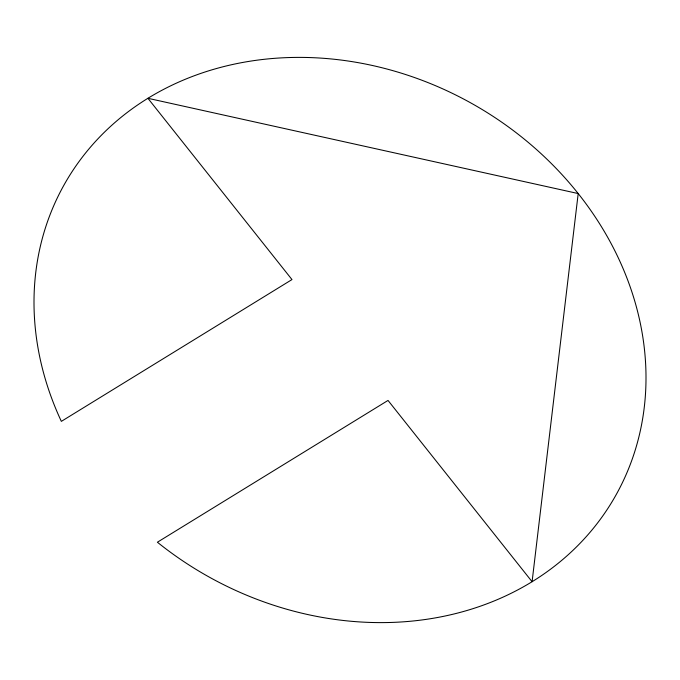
<?xml version="1.0" encoding="UTF-8"?>
<svg xmlns="http://www.w3.org/2000/svg" width="680" height="680" viewBox="0 0 680 680"><rect width="100%" height="100%" fill="white"/><g stroke="black" fill="none" stroke-linecap="round" stroke-linejoin="round"><path stroke-width="1.02" d="M578.196 193.562L532.091 581.715L388.025 400.435L157.394 542.223A316.54 270.759 29.6 0 0 633.717 454.792A316.54 270.759 29.6 0 0 318.342 57.953A316.54 270.759 29.6 0 0 61.344 421.37L291.975 279.574L147.908 98.294L578.196 193.562"/></g></svg>
